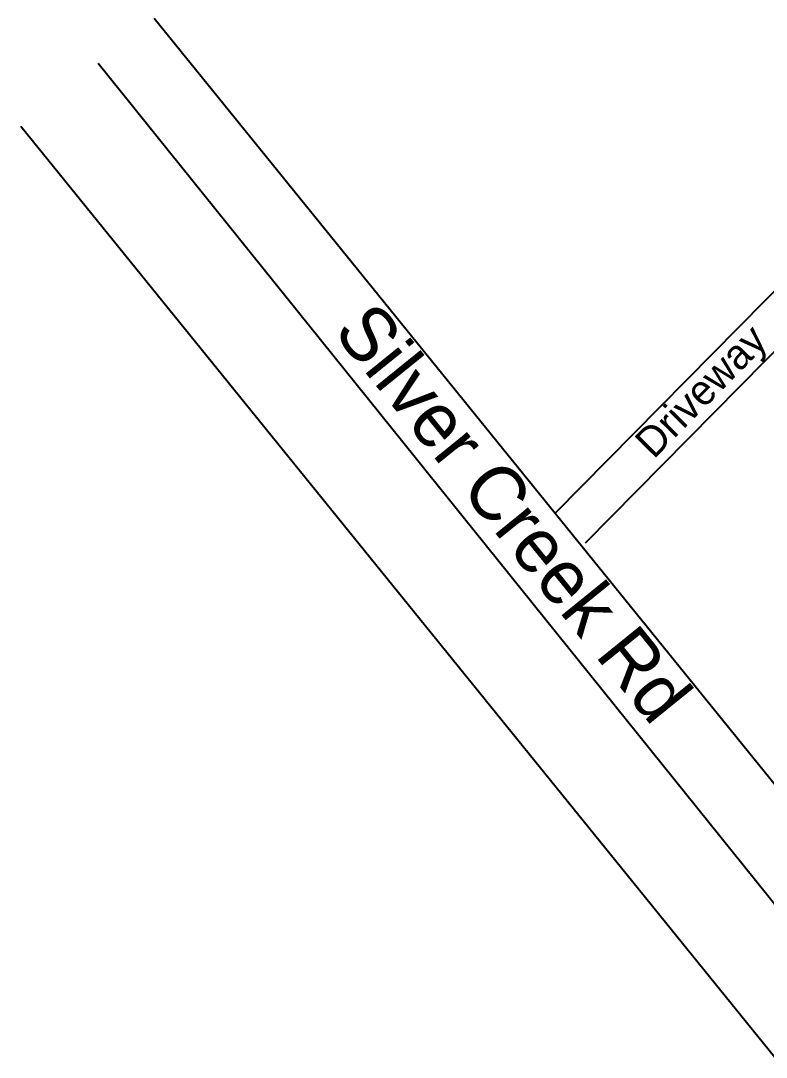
# Model space of a CAD drawing. Extents: x -3109 to 3469, y -4071 to 2528.
# Drawn here: x -3109 to -147, y -4071 to 48 of the extents above; entities that cross this region are included whole.
import ezdxf

# ---------------------------------------------------------------- set-up
doc = ezdxf.new("R2010")
doc.units = 0
doc.header["$MEASUREMENT"] = 0
for name, color, linetype in [('DRIVEWAY', 5, 'CONTINUOUS'), ('LABELS', 3, 'CONTINUOUS'), ('PropertyLines', 7, 'CONTINUOUS')]:
    doc.layers.add(name, color=color, linetype=linetype)

msp = doc.modelspace()

# ---------------------------------------------------------------- linework, layer by layer
at = {"layer": 'DRIVEWAY'}
for p, q in [((69.7908, -838.4257), (-985.70333, -1909.24315)), ((189.46814, -956.39046), (-866.026, -2027.20791))]:
    msp.add_line(p, q, dxfattribs=at)
at = {"layer": 'PropertyLines'}
for p, q in [((-2579.3124, 58.70015), (170.01218, -3336.43295)), ((-2801.17203, -120.95823), (182.73637, -3831.32745)), ((-3109.10834, -370.32015), (-112.6874, -4070.59184))]:
    msp.add_line(p, q, dxfattribs=at)

# ---------------------------------------------------------------- texts
at = {"layer": 'LABELS'}
msp.add_text('Driveway', height=118.859686, rotation=45.41289651, dxfattribs=at).set_placement((-594.6606, -1696.84685))
at = {"layer": 'PropertyLines'}
msp.add_text('Silver Creek Rd', height=216, rotation=309, dxfattribs=at).set_placement((-1871.49784, -1188.93012))

doc.saveas('drawing.dxf')
